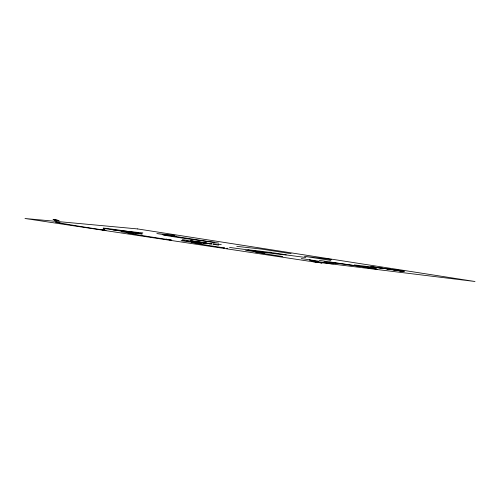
<?xml version="1.0" encoding="UTF-8"?>
<svg xmlns="http://www.w3.org/2000/svg" width="500" height="500" viewBox="0 0 500 500"><rect width="100%" height="100%" fill="white"/><g stroke="black" fill="none" stroke-linecap="round" stroke-linejoin="round"><path stroke-width="0.75" d="M404.069 271.175L371 266.644L404.069 271.175L398.988 270.681M223.681 247.975L224.562 247.75M226.75 248.438L227.725 248.225M103.45 230.037L103.881 230.1M262.825 252.506L264.725 252.431A29.825 0.525 8 0 0 271.663 253.325A45.812 0.819 8 0 0 283.8 254.737A30.075 0.531 8 0 0 286.056 254.906L305.894 257.519M229.531 247.444L247.9 249.869A29.175 0.5 8 0 1 249.713 249.981A43.856 0.744 7.9 0 1 261.581 251.337A29.419 0.506 8 0 1 268.863 252.269L271.119 252.181M280.231 256.337L282.775 256.369M105.581 230.356L104.25 230.131L105.988 230.413L105.306 230.325M56.669 222.319L56.863 222.312M329.5 263.606L333.381 263.856M102.969 229.981L104.019 230.119L103.119 229.988M53.637 219.681L53.012 219.625L59.088 220.512L58.45 220.456M54.75 219.887L55.388 219.944M56.144 220.019L54.225 219.85L57.888 220.287M174.406 235.312L156.862 233.562L218.775 243.119M403.906 271.269L398.119 270.575M113.294 229.9L142.869 232.913M193.906 241.269L189.781 240.856L198.312 242.25M209.825 243.8L211.838 243.962L205.744 242.919M182.075 240.35L185.175 240.688M186.219 240.806L189.375 241.15M190.438 241.269L193.663 241.625M195.294 241.8L206.475 243.031M208.2 243.219L211.7 243.606M212.875 243.738L216.444 244.125M217.644 244.256L221.294 244.662M236.75 246.356L261.219 249.05L291.075 253.675M331.425 259.444L304.444 256.35L330.85 260.425M56.331 222.237L57.287 222.413L55.631 222.138L57.506 222.431M56.925 222.344L56.638 222.269M58.194 222.537L57.875 222.519M191.65 240.994L193.275 241.188M209.35 243.744L209.8 243.8M354.188 264.925L399.4 270.325M334.387 262.681L329.631 262.231L368.638 267.613L319.262 260.375M103.387 230.019L104.062 230.119M103.856 230.062L104.481 230.188L103.881 230.125M209.306 243.738L208.175 243.6M324.006 261.906L336.262 263.381M362.444 266.537L376.45 268.225M317 262.262L317.781 262.362M397.194 270.462L398.844 270.694M208.281 243.612L206.881 243.438M397.725 270.556L387.431 269.181M193.762 241.25L197.994 241.806M207.694 243.538L206.188 243.344M396.55 270.406L394.038 270.087M194.394 241.331L197.225 241.7M206.412 243.375L203.55 242.994M205.019 243.194L205.731 243.287M204.713 243.15L202.787 242.887M126.3 231.775L142.25 233.956L136.544 232.838M197.587 241.75L198.775 241.912M58.769 222.65L59.913 222.806L58.25 222.537M104.262 230.169L105.606 230.375M198.4 241.863L200.056 242.094M203.15 242.938L199.7 242.45M199.562 242.025L201.962 242.362M202.025 242.781L200.475 242.562M200.362 242.138L201.163 242.25M377.137 269.212L363.306 267.1M201.731 242.331L202.75 242.475M198.931 242.344L199.919 242.481M58.631 222.631L59.019 222.694M103.056 229.944L103.581 230.031M104.619 230.225L105.106 230.306M202.562 242.45L203.538 242.594M198.169 242.231L199.112 242.369M104.525 230.212L104.956 230.287M203.388 242.569L204.3 242.706M56.819 222.3L57.688 222.456L57.35 222.375M58.681 222.65L57.6 222.438M104.35 230.181L104.856 230.244L104.162 230.144A61.1 1.056 8.2 0 1 89.925 227.95A94.925 1.706 8.1 0 1 63.494 223.594A62.325 1.094 8.2 0 1 57.769 222.475M204.194 242.688L205.05 242.819M196.688 242.013L197.419 242.119M58.113 222.55L58.513 222.625M204.981 242.806L205.775 242.925M245.631 250.306L264.619 253.181M181.088 240.65L202.181 243.85M58.994 222.656L58.269 222.562C60.487 222.919 56.844 222.288 58.344 222.6M171.238 239.975L166.1 239.2L171.612 240.212M315.863 262.094L321.975 263L311.981 261.619M317.5 262.425L318.431 262.569M182.431 239.606L188.3 240.5M191.213 240.944L210.25 243.85M213.05 244.275L218.612 245.125M301.319 258.562L318.681 261.2M121.019 231.725L133.2 233.675L132.656 233.487M214.363 242.087A26.037 0.556 8.1 0 1 193.331 239.662A26.037 0.556 8.1 0 1 164.256 235.162A26.037 0.556 8.1 0 1 176.537 236.231M403.775 271.344A20.7 0.356 7.8 0 1 399.325 270.812M403.725 271.375A22.037 0.381 7.8 0 1 401.419 271.1M403.831 271.312A19.363 0.338 7.8 0 1 396.962 270.487M139.931 233.5A20.356 0.375 8.2 0 1 135.656 233.056M141.475 233.806A23.163 0.425 8.2 0 1 140.031 233.656M138.906 233.3A18.95 0.35 8.2 0 1 132.787 232.662M140.756 233.663A21.762 0.4 8.2 0 1 137.981 233.375M247.9 249.869A18.631 0.319 8 0 0 248.969 250.15L256.794 251.35A19.975 0.344 8 0 0 264.725 252.431M268.863 252.269A19.019 0.331 8 0 1 276.831 253.356L285.356 254.662A19.181 0.338 8 0 1 286.056 254.906M127.463 232.806A59.106 1.019 8.1 0 0 131.381 233.65A90.281 1.581 8 0 0 153.588 237.362A58.056 0.981 8.1 0 0 166.331 239.325M191.75 242.338A56.619 0.944 8 0 0 194.112 242.938A86.719 1.462 8 0 0 212.638 246.094A55.7 0.912 8 0 0 224.112 247.862M255.212 251.756A54.513 0.862 7.9 0 0 256.144 252.138A83.706 1.331 7.9 0 0 271.225 254.762A53.694 0.838 7.9 0 0 281.481 256.35M310.075 259.894A53.038 0.794 7.9 0 0 309.869 260.094A81.6 1.225 7.8 0 0 322.15 262.294A52.275 0.769 7.9 0 0 331.413 263.731M102.244 229.838L103.656 230.069L102.269 229.844M137.587 228.925L25 218.5L308.288 261.087L475 281.5L137.587 228.925M111.263 229.587A17.544 0.325 8.2 0 0 137.544 233.094A17.544 0.325 8.2 0 0 111.737 229.094A17.544 0.325 8.2 0 0 111.263 229.587"/></g></svg>
